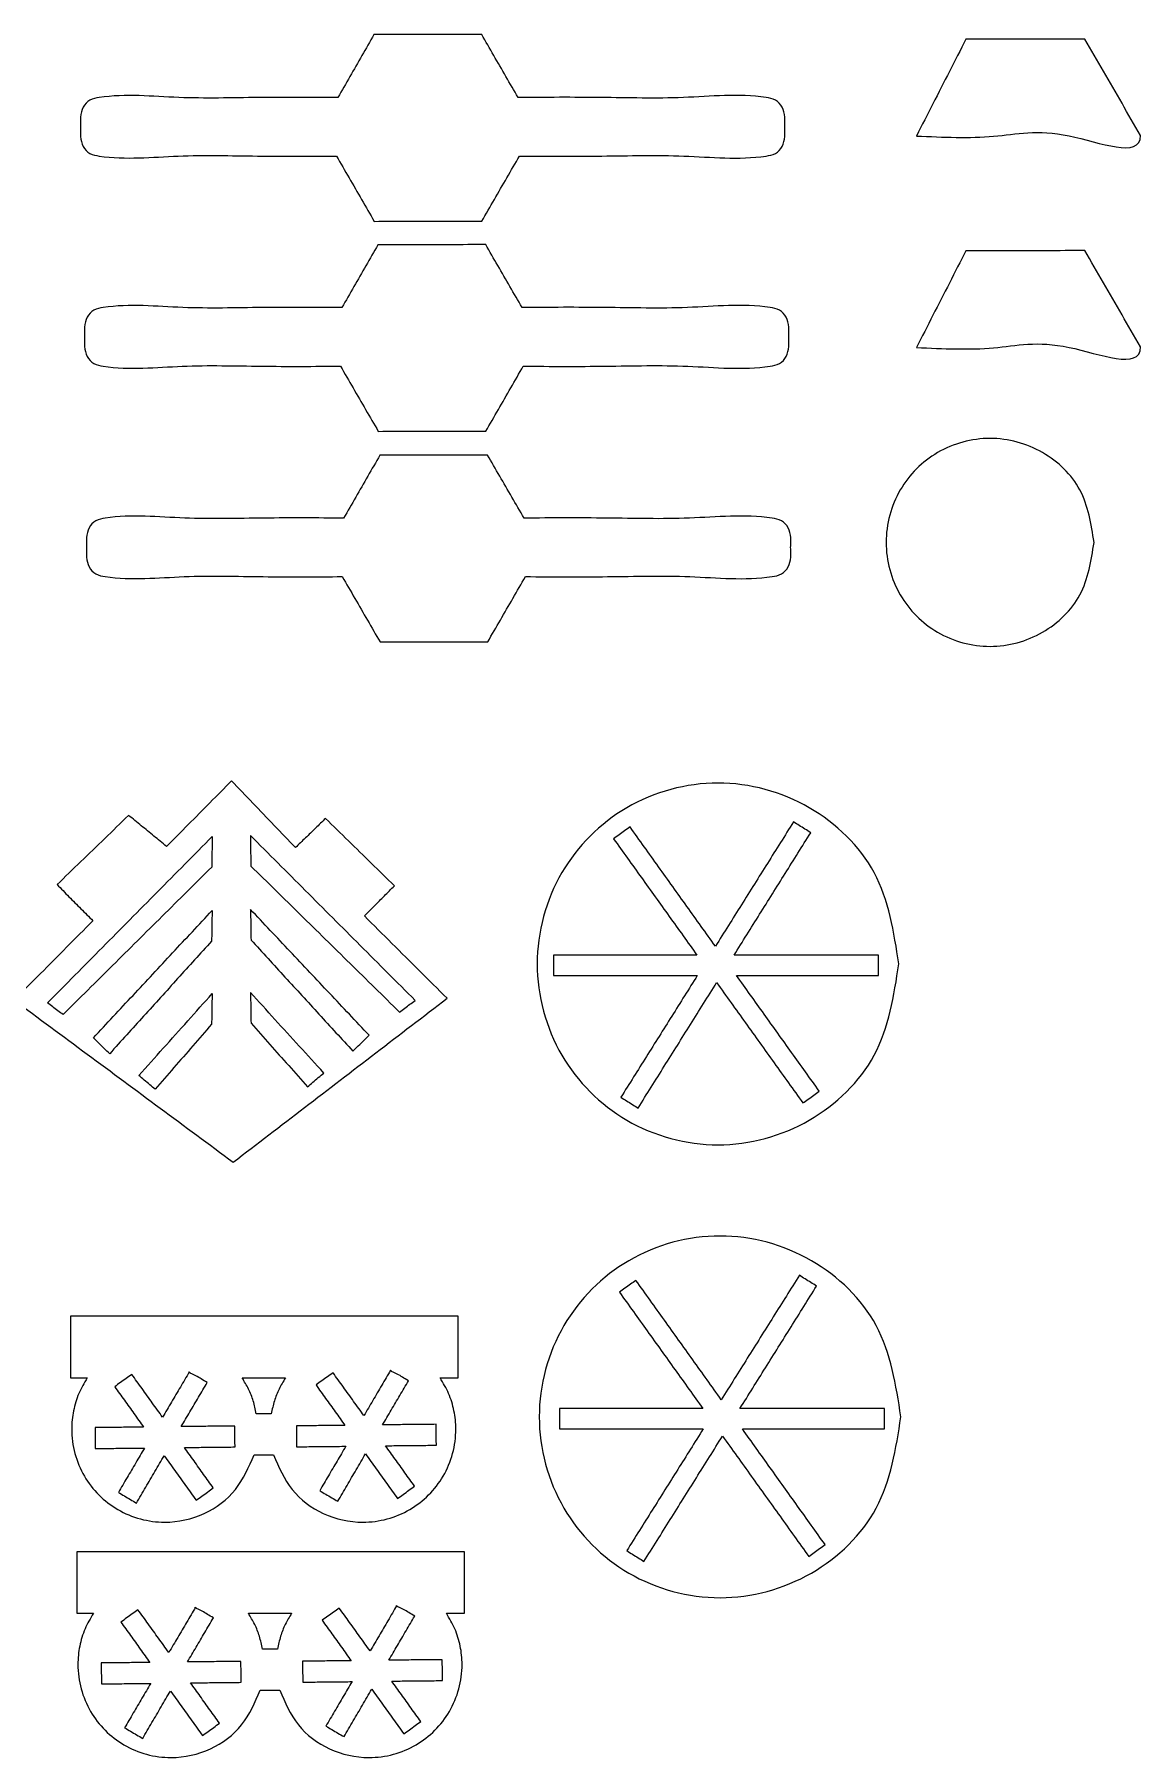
# Model space of a CAD drawing. Extents: x 10 to 438, y -2 to 248.
# Drawn here: x 279.5 to 438.3, y -0.1 to 247.3 of the extents above; entities that cross this region are included whole.
import ezdxf

# ---------------------------------------------------------------- set-up
doc = ezdxf.new("R2010")
doc.units = 0
doc.layers.add('Layer_1', color=7, linetype='CONTINUOUS')

msp = doc.modelspace()

# ---------------------------------------------------------------- linework, layer by layer
at = {"layer": 'Layer_1', "color": 7}
for p, q in [((343.681534, 247.28208), (343.681534, 247.28208)), ((438.264134, 232.78948), (438.264134, 232.78948)), ((344.258934, 217.11272), (344.258934, 217.11272)), ((438.264134, 202.422624), (438.264134, 202.422624)), ((344.516774, 186.907296), (344.516774, 186.907296)), ((431.588068, 174.370015), (431.588068, 174.370015)), ((321.269662, 134.745408), (321.269662, 134.745408)), ((388.439134, 134.250016), (388.439134, 134.250016)), ((403.570198, 113.860552), (403.570198, 113.860552)), ((281.354174, 108.268528), (281.354174, 108.268528)), ((334.125038, 108.624624), (334.125038, 108.624624)), ((287.953686, 103.263448), (287.953686, 103.263448)), ((327.525526, 103.619544), (327.525526, 103.619544)), ((294.473374, 97.847096), (294.473374, 97.847096)), ((321.005838, 98.203192), (321.005838, 98.203192)), ((389.282758, 69.163584), (389.282758, 69.163584)), ((284.65159, 63.278312), (284.65159, 63.278312)), ((301.701582, 55.298552), (301.701582, 55.298552)), ((309.30159, 54.428312), (309.30159, 54.428312)), ((330.601582, 55.548552), (330.601582, 55.548552)), ((403.864134, 48.846552), (403.864134, 48.846552)), ((285.543166, 29.49444), (285.543166, 29.49444)), ((302.593158, 21.51468), (302.593158, 21.51468)), ((310.193166, 20.64444), (310.193166, 20.64444)), ((331.493158, 21.76468), (331.493158, 21.76468))]:
    msp.add_line(p, q, dxfattribs=at)
for points, knots in [([(328.206534, 247.25712), (327.631534, 246.254342), (326.481535, 244.248786), (324.756534, 241.240454), (323.606534, 239.234898), (323.031534, 238.23212)], [0, 0, 0, 0, 3.467809, 6.935616, 10.403425, 10.403425, 10.403425, 10.403425]), ([(343.681534, 247.28208), (341.96209, 247.279307), (338.523201, 247.27376), (333.364868, 247.26544), (329.925979, 247.259893), (328.206534, 247.25712)], [0, 0, 0, 0, 5.158341, 10.316679, 15.47502, 15.47502, 15.47502, 15.47502]), ([(348.906534, 238.23208), (348.325979, 239.237635), (347.164868, 241.248747), (345.423201, 244.265413), (344.26209, 246.276525), (343.681534, 247.28208)], [0, 0, 0, 0, 3.483342, 6.966687, 10.45003, 10.45003, 10.45003, 10.45003]), ([(413.192726, 246.595216), (412.403937, 245.052017), (410.826359, 241.965618), (408.45999, 237.336022), (406.882412, 234.249623), (406.093622, 232.706424)], [0, 0, 0, 0, 5.199315, 10.398628, 15.597943, 15.597943, 15.597943, 15.597943]), ([(438.264134, 232.78948), (437.377097, 234.325975), (435.603023, 237.398966), (432.94191, 242.00845), (431.167836, 245.081441), (430.280798, 246.617936)], [0, 0, 0, 0, 5.322488, 10.644974, 15.967462, 15.967462, 15.967462, 15.967462]), ([(323.031534, 238.23212), (319.227295, 238.253665), (311.618817, 238.296755), (300.182404, 237.97358), (292.155491, 238.842729), (287.367164, 237.996816), (286.334933, 236.878355), (286.069447, 235.606982), (286.112581, 234.499197), (286.112581, 233.565043), (286.069447, 232.457259), (286.334933, 231.185879), (287.367163, 230.067444), (292.133045, 229.225173), (300.115839, 230.088985), (311.485458, 229.767904), (319.049509, 229.810715), (322.831534, 229.83212)], [0, 0, 0, 0, 11.416666, 22.833334, 34.25, 35.656726, 37.043251, 38.505788, 39.439122, 40.372455, 41.305788, 42.768326, 44.154851, 45.561577, 56.911577, 68.261577, 79.611577, 79.611577, 79.611577, 79.611577]), ([(349.106534, 229.83208), (353.038502, 229.809732), (360.902438, 229.765036), (372.722921, 230.100255), (381.003513, 229.200415), (385.920897, 230.067271), (386.953138, 231.185877), (387.218621, 232.457212), (387.175488, 233.565005), (387.175488, 234.499155), (387.218621, 235.606948), (386.953138, 236.878278), (385.920896, 237.996908), (380.981068, 238.867408), (372.656356, 237.962229), (360.769079, 238.299543), (352.860716, 238.254568), (348.906534, 238.23208)], [0, 0, 0, 0, 11.8, 23.6, 35.4, 36.806726, 38.193251, 39.655788, 40.589122, 41.522455, 42.455788, 43.918326, 45.304851, 46.711577, 58.578243, 70.444911, 82.311577, 82.311577, 82.311577, 82.311577]), ([(406.093622, 232.706424), (409.927214, 232.537835), (417.524817, 232.203717), (426.136611, 234.408267), (438.264137, 229.372506), (438.264134, 232.789459), (438.264134, 232.789469), (438.264134, 232.789477), (438.264134, 232.78948)], [0, 0, 0, 0, 11.060424, 21.920099, 32.170928, 32.170938, 32.17095, 32.17096, 32.17096, 32.17096, 32.17096]), ([(322.831534, 229.83212), (323.434313, 228.790453), (324.639869, 226.707121), (326.4482, 223.582119), (327.653756, 221.498787), (328.256534, 220.45712)], [0, 0, 0, 0, 3.610498, 7.220995, 10.831493, 10.831493, 10.831493, 10.831493]), ([(343.706534, 220.48208), (344.306534, 221.520969), (345.506535, 223.598746), (347.306534, 226.715414), (348.506534, 228.793191), (349.106534, 229.83208)], [0, 0, 0, 0, 3.599112, 7.198226, 10.797338, 10.797338, 10.797338, 10.797338]), ([(328.256534, 220.45712), (329.973201, 220.459893), (333.406534, 220.46544), (338.556534, 220.47376), (341.989868, 220.479307), (343.706534, 220.48208)], [0, 0, 0, 0, 5.150007, 10.300013, 15.45002, 15.45002, 15.45002, 15.45002]), ([(328.783934, 217.08776), (328.208934, 216.08776), (327.058934, 214.08776), (325.333934, 211.08776), (324.183934, 209.08776), (323.608934, 208.08776)], [0, 0, 0, 0, 3.460582, 6.921163, 10.381745, 10.381745, 10.381745, 10.381745]), ([(344.258934, 217.11272), (342.53949, 217.109947), (339.100601, 217.1044), (333.942268, 217.09608), (330.503379, 217.090533), (328.783934, 217.08776)], [0, 0, 0, 0, 5.158341, 10.316679, 15.47502, 15.47502, 15.47502, 15.47502]), ([(413.192726, 216.22836), (412.403938, 214.685161), (410.826361, 211.598763), (408.459996, 206.969165), (406.882419, 203.882767), (406.09363, 202.339568)], [0, 0, 0, 0, 5.199314, 10.398625, 15.597939, 15.597939, 15.597939, 15.597939]), ([(438.264134, 202.422624), (437.377097, 203.959119), (435.603023, 207.03211), (432.94191, 211.641594), (431.167836, 214.714585), (430.280798, 216.25108)], [0, 0, 0, 0, 5.322488, 10.644974, 15.967462, 15.967462, 15.967462, 15.967462]), ([(323.608934, 208.08776), (319.804696, 208.109305), (312.196217, 208.152395), (300.759804, 207.829221), (292.732891, 208.698368), (287.944564, 207.852457), (286.912333, 206.733994), (286.646846, 205.462628), (286.689984, 204.354824), (286.689968, 203.420732), (286.646824, 202.310585), (286.913778, 201.03571), (287.940842, 199.904918), (292.708798, 199.040104), (300.693689, 199.926245), (312.062746, 199.596889), (319.626872, 199.640803), (323.408934, 199.66276)], [0, 0, 0, 0, 11.416666, 22.833334, 34.25, 35.656726, 37.043251, 38.505788, 39.439122, 40.372455, 41.305788, 42.774605, 44.16986, 45.578353, 56.928353, 68.278353, 79.628353, 79.628353, 79.628353, 79.628353]), ([(349.658934, 199.66272), (353.593718, 199.639778), (361.463285, 199.593894), (373.291531, 199.938024), (381.579798, 199.014235), (386.502018, 199.904738), (387.529093, 201.03571), (387.796044, 202.310538), (387.752901, 203.420694), (387.752885, 204.354782), (387.796023, 205.462594), (387.530538, 206.733916), (386.498296, 207.852548), (381.558467, 208.723046), (373.233756, 207.817869), (361.346479, 208.155183), (353.438116, 208.110208), (349.483934, 208.08772)], [0, 0, 0, 0, 11.808334, 23.616666, 35.425, 36.833493, 38.228748, 39.697565, 40.630899, 41.564231, 42.497565, 43.960102, 45.346628, 46.753353, 58.620019, 70.486687, 82.353353, 82.353353, 82.353353, 82.353353]), ([(406.09363, 202.339568), (409.927219, 202.170979), (417.52482, 201.836862), (426.136612, 204.041411), (438.264137, 199.00565), (438.264134, 202.422603), (438.264134, 202.422613), (438.264134, 202.422621), (438.264134, 202.422624)], [0, 0, 0, 0, 11.060416, 21.920093, 32.17092, 32.17093, 32.170942, 32.170952, 32.170952, 32.170952, 32.170952]), ([(323.408934, 199.66276), (324.011713, 198.623871), (325.217269, 196.546094), (327.0256, 193.429426), (328.231156, 191.351649), (328.833934, 190.31276)], [0, 0, 0, 0, 3.603287, 7.206575, 10.809862, 10.809862, 10.809862, 10.809862]), ([(328.833934, 190.31276), (330.550601, 190.315533), (333.983934, 190.32108), (339.133934, 190.3294), (342.567268, 190.334947), (344.283934, 190.33772)], [0, 0, 0, 0, 5.150007, 10.300013, 15.45002, 15.45002, 15.45002, 15.45002]), ([(431.588068, 174.370015), (431.177887, 171.739172), (430.36969, 166.555515), (424.42822, 160.848731), (416.67783, 158.734196), (408.846068, 160.848731), (403.143886, 166.555515), (401.027786, 174.370015), (403.143886, 182.184516), (408.846068, 187.891299), (416.67783, 190.005835), (424.42822, 187.8913), (430.36969, 182.184516), (431.177887, 177.000859), (431.588068, 174.370015)], [0, 0, 0, 0, 7.803116, 15.374794, 23.177912, 30.981027, 38.552706, 46.355822, 54.158938, 61.730617, 69.533733, 77.336851, 84.908529, 92.711644, 92.711644, 92.711644, 92.711644]), ([(329.066774, 186.882336), (328.488996, 185.879558), (327.333441, 183.874003), (325.600108, 180.865669), (324.444552, 178.860114), (323.866774, 177.857336)], [0, 0, 0, 0, 3.471962, 6.943921, 10.415883, 10.415883, 10.415883, 10.415883]), ([(344.516774, 186.907296), (342.800108, 186.904523), (339.366774, 186.898976), (334.216774, 186.890656), (330.783441, 186.885109), (329.066774, 186.882336)], [0, 0, 0, 0, 5.150007, 10.300013, 15.45002, 15.45002, 15.45002, 15.45002]), ([(349.766774, 177.857296), (349.183441, 178.862851), (348.016774, 180.873962), (346.266775, 183.89063), (345.100108, 185.901741), (344.516774, 186.907296)], [0, 0, 0, 0, 3.487517, 6.975035, 10.462552, 10.462552, 10.462552, 10.462552]), ([(323.866774, 177.857336), (320.065312, 177.878864), (312.462387, 177.921919), (301.034323, 177.599006), (293.012925, 178.467487), (288.227404, 177.62203), (287.195173, 176.503572), (286.929687, 175.232198), (286.972821, 174.124413), (286.972821, 173.190259), (286.929687, 172.082475), (287.195173, 170.811094), (288.227403, 169.692663), (292.990479, 168.850846), (300.967759, 169.713991), (312.329028, 169.393172), (319.887526, 169.435948), (323.666774, 169.457336)], [0, 0, 0, 0, 11.408334, 22.816666, 34.225, 35.631726, 37.018251, 38.480788, 39.414122, 40.347455, 41.280788, 42.743326, 44.129851, 45.536577, 56.878243, 68.219911, 79.561577, 79.561577, 79.561577, 79.561577]), ([(349.966774, 169.457296), (353.898742, 169.434948), (361.762678, 169.390252), (373.583161, 169.725471), (381.863753, 168.825631), (386.781137, 169.692487), (387.813378, 170.811093), (388.078861, 172.082428), (388.035728, 173.190221), (388.035728, 174.124371), (388.078861, 175.232164), (387.813378, 176.503494), (386.781136, 177.622124), (381.841308, 178.492624), (373.516596, 177.587445), (361.629319, 177.924759), (353.720956, 177.879784), (349.766774, 177.857296)], [0, 0, 0, 0, 11.8, 23.6, 35.4, 36.806726, 38.193251, 39.655788, 40.589122, 41.522455, 42.455788, 43.918326, 45.304851, 46.711577, 58.578243, 70.444911, 82.311577, 82.311577, 82.311577, 82.311577]), ([(323.666774, 169.457336), (324.269553, 168.415669), (325.475109, 166.332337), (327.28344, 163.207335), (328.488996, 161.124003), (329.091774, 160.082336)], [0, 0, 0, 0, 3.610498, 7.220995, 10.831493, 10.831493, 10.831493, 10.831493]), ([(344.566774, 160.107296), (345.166774, 161.146185), (346.366775, 163.223962), (348.166774, 166.34063), (349.366774, 168.418407), (349.966774, 169.457296)], [0, 0, 0, 0, 3.599112, 7.198226, 10.797338, 10.797338, 10.797338, 10.797338]), ([(329.091774, 160.082336), (330.811219, 160.085109), (334.250108, 160.090656), (339.408441, 160.098976), (342.84733, 160.104523), (344.566774, 160.107296)], [0, 0, 0, 0, 5.158341, 10.316679, 15.47502, 15.47502, 15.47502, 15.47502]), ([(307.782766, 140.145048), (306.745538, 139.099038), (304.671081, 137.007019), (301.559396, 133.868989), (299.484939, 131.77697), (298.44771, 130.73096)], [0, 0, 0, 0, 4.419256, 8.838509, 13.257765, 13.257765, 13.257765, 13.257765]), ([(403.570198, 113.860552), (402.856706, 109.284317), (401.450883, 100.267577), (391.115965, 90.340883), (377.634511, 86.662743), (364.011513, 90.340882), (354.092821, 100.267576), (350.411962, 113.86055), (354.092822, 127.453523), (364.011514, 137.380214), (377.634511, 141.058353), (391.115964, 137.380214), (401.450882, 127.453522), (402.856706, 118.436785), (403.570198, 113.860552)], [0, 0, 0, 0, 13.573172, 26.743767, 40.316934, 53.890106, 67.060702, 80.633874, 94.207041, 107.377635, 120.950808, 134.523975, 147.694567, 161.267734, 161.267734, 161.267734, 161.267734]), ([(292.993886, 135.183976), (291.852652, 134.079346), (289.570184, 131.870087), (286.146485, 128.556193), (283.864017, 126.346934), (282.722782, 125.242304)], [0, 0, 0, 0, 4.76483, 9.529659, 14.294489, 14.294489, 14.294489, 14.294489]), ([(298.44771, 130.73096), (297.84173, 131.225739), (296.629768, 132.215297), (294.811829, 133.699639), (293.599867, 134.689197), (292.993886, 135.183976)], [0, 0, 0, 0, 2.34695, 4.693899, 7.040849, 7.040849, 7.040849, 7.040849]), ([(321.269662, 134.745408), (320.789718, 134.279992), (319.82983, 133.34916), (318.389998, 131.952912), (317.43011, 131.02208), (316.950166, 130.556664)], [0, 0, 0, 0, 2.005648, 4.011296, 6.016945, 6.016945, 6.016945, 6.016945]), ([(331.14547, 125.078616), (330.048158, 126.152704), (327.853534, 128.30088), (324.561598, 131.523144), (322.366974, 133.67132), (321.269662, 134.745408)], [0, 0, 0, 0, 4.606498, 9.212997, 13.819495, 13.819495, 13.819495, 13.819495]), ([(388.439134, 134.250016), (387.19469, 132.266683), (384.7058, 128.300017), (380.972469, 122.350015), (378.483579, 118.383349), (377.239134, 116.400016)], [0, 0, 0, 0, 7.024264, 14.048527, 21.072791, 21.072791, 21.072791, 21.072791]), ([(390.914134, 132.700016), (390.639134, 132.872238), (390.089134, 133.216682), (389.264135, 133.73335), (388.714134, 134.077794), (388.439134, 134.250016)], [0, 0, 0, 0, 0.973431, 1.946864, 2.920295, 2.920295, 2.920295, 2.920295]), ([(281.354174, 108.268528), (283.982324, 110.922471), (289.238622, 116.230358), (297.123071, 124.192186), (302.379369, 129.500073), (305.007518, 132.154016)], [0, 0, 0, 0, 11.205144, 22.410287, 33.615431, 33.615431, 33.615431, 33.615431]), ([(305.007518, 132.154016), (304.998665, 131.665985), (304.980958, 130.689923), (304.954398, 129.225829), (304.936692, 128.249767), (304.927838, 127.761736)], [0, 0, 0, 0, 1.464335, 2.928668, 4.393003, 4.393003, 4.393003, 4.393003]), ([(310.471694, 132.309504), (310.480548, 131.821473), (310.498254, 130.845411), (310.524814, 129.381317), (310.542521, 128.405255), (310.551374, 127.917224)], [0, 0, 0, 0, 1.464335, 2.928668, 4.393003, 4.393003, 4.393003, 4.393003]), ([(364.989134, 133.525016), (364.725246, 133.336127), (364.197468, 132.95835), (363.405801, 132.391682), (362.878023, 132.013905), (362.614134, 131.825016)], [0, 0, 0, 0, 0.973574, 1.94715, 2.920723, 2.920723, 2.920723, 2.920723]), ([(362.614134, 131.825016), (363.94469, 129.969461), (366.605801, 126.258349), (370.597468, 120.691683), (373.258579, 116.980571), (374.589134, 115.125016)], [0, 0, 0, 0, 6.849903, 13.699808, 20.549711, 20.549711, 20.549711, 20.549711]), ([(377.239134, 116.400016), (375.878023, 118.302794), (373.155801, 122.108349), (369.072468, 127.816683), (366.350246, 131.622238), (364.989134, 133.525016)], [0, 0, 0, 0, 7.018454, 14.036905, 21.055359, 21.055359, 21.055359, 21.055359]), ([(379.914134, 115.125016), (381.136356, 117.077794), (383.5808, 120.98335), (387.247469, 126.841682), (389.691913, 130.747238), (390.914134, 132.700016)], [0, 0, 0, 0, 6.911188, 13.822375, 20.733563, 20.733563, 20.733563, 20.733563]), ([(304.927838, 127.761736), (302.55602, 125.408701), (297.812382, 120.702632), (290.696926, 113.643528), (285.953289, 108.937459), (283.58147, 106.584424)], [0, 0, 0, 0, 10.023007, 20.046013, 30.06902, 30.06902, 30.06902, 30.06902]), ([(310.551374, 127.917224), (312.923193, 125.586479), (317.666831, 120.92499), (324.782286, 113.932754), (329.525924, 109.271265), (331.897742, 106.94052)], [0, 0, 0, 0, 9.976024, 19.952049, 29.928073, 29.928073, 29.928073, 29.928073]), ([(287.953686, 103.263448), (289.84628, 105.293285), (293.631468, 109.352957), (299.309249, 115.442467), (303.094436, 119.502139), (304.98703, 121.531976)], [0, 0, 0, 0, 8.325824, 16.651645, 24.977468, 24.977468, 24.977468, 24.977468]), ([(304.98703, 121.531976), (304.978177, 121.043945), (304.96047, 120.067883), (304.93391, 118.603789), (304.916204, 117.627727), (304.90735, 117.139696)], [0, 0, 0, 0, 1.464335, 2.928668, 4.393003, 4.393003, 4.393003, 4.393003]), ([(327.525526, 103.619544), (325.632932, 105.627091), (321.847744, 109.642183), (316.169964, 115.664825), (312.384776, 119.679917), (310.492182, 121.687464)], [0, 0, 0, 0, 8.277041, 16.55408, 24.83112, 24.83112, 24.83112, 24.83112]), ([(310.492182, 121.687464), (310.501036, 121.199433), (310.518742, 120.223371), (310.545302, 118.759277), (310.563009, 117.783215), (310.571862, 117.295184)], [0, 0, 0, 0, 1.464335, 2.928668, 4.393003, 4.393003, 4.393003, 4.393003]), ([(287.864134, 120.0578), (286.609206, 118.792622), (284.099349, 116.262265), (280.33456, 112.466735), (277.824703, 109.936378), (276.569774, 108.6712)], [0, 0, 0, 0, 5.345998, 10.691995, 16.037993, 16.037993, 16.037993, 16.037993]), ([(338.717334, 108.933152), (337.398475, 110.245282), (334.760757, 112.869543), (330.804176, 116.805929), (328.166458, 119.43019), (326.847598, 120.74232)], [0, 0, 0, 0, 5.581189, 11.162379, 16.743568, 16.743568, 16.743568, 16.743568]), ([(304.90735, 117.139696), (303.282231, 115.343899), (300.031993, 111.752307), (295.156636, 106.364917), (291.906398, 102.773325), (290.281278, 100.977528)], [0, 0, 0, 0, 7.265885, 14.531768, 21.797653, 21.797653, 21.797653, 21.797653]), ([(310.571862, 117.295184), (312.196982, 115.521677), (315.44722, 111.974665), (320.322576, 106.654143), (323.572815, 103.107131), (325.197934, 101.333624)], [0, 0, 0, 0, 7.216443, 14.432885, 21.649327, 21.649327, 21.649327, 21.649327]), ([(374.589134, 115.125016), (372.303023, 115.125016), (367.730801, 115.125016), (360.872468, 115.125016), (356.300246, 115.125016), (354.014134, 115.125016)], [0, 0, 0, 0, 6.858334, 13.716666, 20.575, 20.575, 20.575, 20.575]), ([(400.664134, 115.125016), (398.358579, 115.125016), (393.747468, 115.125016), (386.830801, 115.125016), (382.21969, 115.125016), (379.914134, 115.125016)], [0, 0, 0, 0, 6.916666, 13.833334, 20.75, 20.75, 20.75, 20.75]), ([(374.639134, 112.200016), (373.41969, 110.258349), (370.9808, 106.375017), (367.322469, 100.550015), (364.883579, 96.666683), (363.664134, 94.725016)], [0, 0, 0, 0, 6.87852, 13.757038, 20.635558, 20.635558, 20.635558, 20.635558]), ([(392.139134, 95.600016), (390.81969, 97.444461), (388.180801, 101.133349), (384.222468, 106.666683), (381.583579, 110.355571), (380.264134, 112.200016)], [0, 0, 0, 0, 6.803396, 13.606789, 20.410184, 20.410184, 20.410184, 20.410184]), ([(294.473374, 97.847096), (295.641558, 99.152521), (297.977925, 101.76337), (301.482472, 105.679646), (303.818839, 108.290495), (304.987022, 109.59592)], [0, 0, 0, 0, 5.255385, 10.51077, 15.766156, 15.766156, 15.766156, 15.766156]), ([(304.987022, 109.59592), (304.978169, 109.107889), (304.960462, 108.131827), (304.933902, 106.667733), (304.916196, 105.691671), (304.907342, 105.20364)], [0, 0, 0, 0, 1.464335, 2.928668, 4.393003, 4.393003, 4.393003, 4.393003]), ([(321.005838, 98.203192), (319.837655, 99.486327), (317.501289, 102.052597), (313.99674, 105.902003), (311.660374, 108.468273), (310.49219, 109.751408)], [0, 0, 0, 0, 5.205746, 10.41149, 15.617237, 15.617237, 15.617237, 15.617237]), ([(310.49219, 109.751408), (310.501044, 109.263377), (310.51875, 108.287315), (310.54531, 106.823221), (310.563017, 105.847159), (310.57187, 105.359128)], [0, 0, 0, 0, 1.464335, 2.928668, 4.393003, 4.393003, 4.393003, 4.393003]), ([(377.414134, 111.175016), (378.789134, 109.255571), (381.539134, 105.416682), (385.664135, 99.65835), (388.414134, 95.819461), (389.789134, 93.900016)], [0, 0, 0, 0, 7.083363, 14.166725, 21.250088, 21.250088, 21.250088, 21.250088]), ([(276.569774, 108.6712), (280.06352, 106.086339), (287.051012, 100.916617), (297.532249, 93.162031), (304.51974, 87.992309), (308.013486, 85.407448)], [0, 0, 0, 0, 13.038018, 26.076035, 39.114054, 39.114054, 39.114054, 39.114054]), ([(283.58147, 106.584424), (283.333993, 106.771547), (282.839038, 107.145792), (282.096606, 107.70716), (281.601652, 108.081405), (281.354174, 108.268528)], [0, 0, 0, 0, 0.930773, 1.861547, 2.79232, 2.79232, 2.79232, 2.79232]), ([(331.897742, 106.94052), (332.14522, 107.127643), (332.640174, 107.501888), (333.382606, 108.063256), (333.877561, 108.437501), (334.125038, 108.624624)], [0, 0, 0, 0, 0.930773, 1.861547, 2.79232, 2.79232, 2.79232, 2.79232]), ([(304.907342, 105.20364), (304.006635, 104.16569), (302.20522, 102.089789), (299.503097, 98.975939), (297.701682, 96.900038), (296.800974, 95.862088)], [0, 0, 0, 0, 4.122806, 8.245614, 12.368419, 12.368419, 12.368419, 12.368419]), ([(310.57187, 105.359128), (311.472578, 104.343467), (313.273992, 102.312146), (315.976117, 99.265166), (317.777531, 97.233845), (318.678238, 96.218184)], [0, 0, 0, 0, 4.072538, 8.145075, 12.217613, 12.217613, 12.217613, 12.217613]), ([(290.281278, 100.977528), (290.022657, 101.231519), (289.505415, 101.739502), (288.72955, 102.501474), (288.212308, 103.009457), (287.953686, 103.263448)], [0, 0, 0, 0, 1.08746, 2.174919, 3.262379, 3.262379, 3.262379, 3.262379]), ([(325.197934, 101.333624), (325.456556, 101.587615), (325.973798, 102.095598), (326.749663, 102.85757), (327.266905, 103.365553), (327.525526, 103.619544)], [0, 0, 0, 0, 1.08746, 2.174919, 3.262379, 3.262379, 3.262379, 3.262379]), ([(296.800974, 95.862088), (296.542353, 96.082645), (296.025109, 96.523759), (295.24924, 97.185425), (294.731996, 97.626539), (294.473374, 97.847096)], [0, 0, 0, 0, 1.019694, 2.039388, 3.059081, 3.059081, 3.059081, 3.059081]), ([(318.678238, 96.218184), (318.93686, 96.438741), (319.454104, 96.879855), (320.229973, 97.541521), (320.747217, 97.982635), (321.005838, 98.203192)], [0, 0, 0, 0, 1.019694, 2.039388, 3.059081, 3.059081, 3.059081, 3.059081]), ([(363.664134, 94.725016), (363.939134, 94.552794), (364.489135, 94.20835), (365.314134, 93.691682), (365.864134, 93.347238), (366.139134, 93.175016)], [0, 0, 0, 0, 0.973431, 1.946864, 2.920295, 2.920295, 2.920295, 2.920295]), ([(389.789134, 93.900016), (390.050246, 94.088904), (390.572469, 94.466681), (391.3558, 95.033351), (391.878023, 95.411128), (392.139134, 95.600016)], [0, 0, 0, 0, 0.96681, 1.933621, 2.900431, 2.900431, 2.900431, 2.900431]), ([(403.864134, 48.846552), (403.150642, 44.270317), (401.744819, 35.253577), (391.409901, 25.326883), (377.928447, 21.648743), (364.305449, 25.326882), (354.386757, 35.253576), (350.705898, 48.84655), (354.386758, 62.439523), (364.30545, 72.366214), (377.928447, 76.044353), (391.4099, 72.366214), (401.744818, 62.439522), (403.150642, 53.422785), (403.864134, 48.846552)], [0, 0, 0, 0, 13.573172, 26.743767, 40.316934, 53.890106, 67.060702, 80.633874, 94.207041, 107.377635, 120.950808, 134.523975, 147.694567, 161.267734, 161.267734, 161.267734, 161.267734]), ([(365.832758, 68.438584), (365.56887, 68.249695), (365.041092, 67.871918), (364.249425, 67.30525), (363.721647, 66.927473), (363.457758, 66.738584)], [0, 0, 0, 0, 0.973574, 1.94715, 2.920723, 2.920723, 2.920723, 2.920723]), ([(378.082758, 51.313584), (376.721647, 53.216362), (373.999425, 57.021917), (369.916092, 62.730251), (367.19387, 66.535806), (365.832758, 68.438584)], [0, 0, 0, 0, 7.018454, 14.036905, 21.055359, 21.055359, 21.055359, 21.055359]), ([(389.282758, 69.163584), (388.038314, 67.180251), (385.549424, 63.213585), (381.816093, 57.263583), (379.327203, 53.296917), (378.082758, 51.313584)], [0, 0, 0, 0, 7.024264, 14.048527, 21.072791, 21.072791, 21.072791, 21.072791]), ([(380.757758, 50.038584), (381.97998, 51.991362), (384.424424, 55.896918), (388.091093, 61.75525), (390.535537, 65.660806), (391.757758, 67.613584)], [0, 0, 0, 0, 6.911188, 13.822375, 20.733563, 20.733563, 20.733563, 20.733563]), ([(391.757758, 67.613584), (391.482758, 67.785806), (390.932758, 68.13025), (390.107759, 68.646918), (389.557758, 68.991362), (389.282758, 69.163584)], [0, 0, 0, 0, 0.973431, 1.946864, 2.920295, 2.920295, 2.920295, 2.920295]), ([(363.457758, 66.738584), (364.788314, 64.883029), (367.449425, 61.171917), (371.441092, 55.605251), (374.102203, 51.894139), (375.432758, 50.038584)], [0, 0, 0, 0, 6.849903, 13.699808, 20.549711, 20.549711, 20.549711, 20.549711]), ([(287.05159, 54.428312), (286.620691, 53.69658), (285.752385, 52.222067), (285.005913, 49.71194), (284.586001, 45.645306), (286.081867, 40.079981), (291.182022, 34.984747), (297.801629, 33.199033), (303.948862, 34.592203), (308.747819, 38.12815), (310.248466, 41.640553), (311.00159, 43.403312)], [0, 0, 0, 0, 2.540048, 5.118456, 7.778998, 14.759099, 21.532297, 28.512397, 34.33291, 39.955438, 45.620107, 45.620107, 45.620107, 45.620107]), ([(293.451582, 54.948552), (293.17936, 54.75133), (292.634916, 54.356886), (291.818249, 53.765218), (291.273804, 53.370774), (291.001582, 53.173552)], [0, 0, 0, 0, 1.00847, 2.016943, 3.025413, 3.025413, 3.025413, 3.025413]), ([(301.701582, 55.298552), (301.276582, 54.57633), (300.426582, 53.131886), (299.151583, 50.965218), (298.301582, 49.520774), (297.876582, 48.798552)], [0, 0, 0, 0, 2.513974, 5.02795, 7.541924, 7.541924, 7.541924, 7.541924]), ([(304.276542, 53.773552), (303.966638, 53.949514), (303.34683, 54.301437), (302.845394, 54.712014), (301.369018, 55.298554), (301.701556, 55.298552), (301.701569, 55.298552), (301.701578, 55.298552), (301.701582, 55.298552)], [0, 0, 0, 0, 0.997567, 1.995132, 2.992699, 2.992713, 2.992726, 2.992739, 2.992739, 2.992739, 2.992739]), ([(309.30159, 54.428312), (309.990479, 54.428312), (311.368257, 54.428312), (313.434924, 54.428312), (314.812702, 54.428312), (315.50159, 54.428312)], [0, 0, 0, 0, 2.066666, 4.133334, 6.2, 6.2, 6.2, 6.2]), ([(311.32659, 49.303312), (311.196521, 49.915316), (310.9385, 51.129365), (310.252014, 52.8589), (309.617397, 53.906829), (309.30159, 54.428312)], [0, 0, 0, 0, 1.874978, 3.719449, 5.546532, 5.546532, 5.546532, 5.546532]), ([(315.50159, 54.428312), (315.185827, 53.906841), (314.551246, 52.858857), (313.864846, 51.129308), (313.606708, 49.915264), (313.47659, 49.303312)], [0, 0, 0, 0, 1.826984, 3.671637, 5.546501, 5.546501, 5.546501, 5.546501]), ([(313.80159, 43.403312), (314.554714, 41.640553), (316.055357, 38.12815), (320.854338, 34.592203), (327.001471, 33.199036), (333.621525, 34.984735), (338.719982, 40.080028), (340.221035, 45.645394), (339.792248, 49.713734), (339.030684, 52.221626), (338.159085, 53.696478), (337.72659, 54.428312)], [0, 0, 0, 0, 5.66467, 11.287197, 17.10771, 24.087811, 30.861009, 37.841109, 40.502306, 43.084287, 45.627402, 45.627402, 45.627402, 45.627402]), ([(322.351582, 55.173552), (322.079361, 54.979107), (321.534917, 54.590217), (320.718248, 54.006887), (320.173804, 53.617997), (319.901582, 53.423552)], [0, 0, 0, 0, 1.003604, 2.007209, 3.010814, 3.010814, 3.010814, 3.010814]), ([(330.601582, 55.548552), (330.176582, 54.823552), (329.326582, 53.373552), (328.051582, 51.198552), (327.201582, 49.748552), (326.776582, 49.023552)], [0, 0, 0, 0, 2.52116, 5.042321, 7.563481, 7.563481, 7.563481, 7.563481]), ([(333.176542, 54.023552), (332.866638, 54.199514), (332.24683, 54.551437), (331.745394, 54.962014), (330.269018, 55.548554), (330.601556, 55.548552), (330.601569, 55.548552), (330.601578, 55.548552), (330.601582, 55.548552)], [0, 0, 0, 0, 0.997567, 1.995132, 2.992699, 2.992713, 2.992726, 2.992739, 2.992739, 2.992739, 2.992739]), ([(337.72659, 54.428312), (338.012702, 54.428312), (338.584924, 54.428312), (339.443257, 54.428312), (340.015479, 54.428312), (340.30159, 54.428312)], [0, 0, 0, 0, 0.858334, 1.716666, 2.575, 2.575, 2.575, 2.575]), ([(291.001582, 53.173552), (291.462694, 52.529107), (292.384916, 51.240219), (293.768249, 49.306885), (294.690471, 48.017997), (295.151582, 47.373552)], [0, 0, 0, 0, 2.377266, 4.754529, 7.131795, 7.131795, 7.131795, 7.131795]), ([(319.901582, 53.423552), (320.362694, 52.779107), (321.284916, 51.490219), (322.668249, 49.556885), (323.590471, 48.267997), (324.051582, 47.623552)], [0, 0, 0, 0, 2.377266, 4.754529, 7.131795, 7.131795, 7.131795, 7.131795]), ([(375.432758, 50.038584), (373.146647, 50.038584), (368.574425, 50.038584), (361.716092, 50.038584), (357.14387, 50.038584), (354.857758, 50.038584)], [0, 0, 0, 0, 6.858334, 13.716666, 20.575, 20.575, 20.575, 20.575]), ([(401.507758, 50.038584), (399.202203, 50.038584), (394.591092, 50.038584), (387.674425, 50.038584), (383.063314, 50.038584), (380.757758, 50.038584)], [0, 0, 0, 0, 6.916666, 13.833334, 20.75, 20.75, 20.75, 20.75]), ([(295.151582, 47.373552), (294.376582, 47.365227), (292.826582, 47.348577), (290.501583, 47.323567), (288.951582, 47.306917), (288.176582, 47.298592)], [0, 0, 0, 0, 2.325134, 4.650269, 6.975403, 6.975403, 6.975403, 6.975403]), ([(288.176582, 47.298592), (288.179356, 46.965259), (288.184902, 46.298592), (288.193222, 45.298592), (288.198769, 44.631925), (288.201542, 44.298592)], [0, 0, 0, 0, 1.000035, 2.000069, 3.000104, 3.000104, 3.000104, 3.000104]), ([(308.226542, 47.523512), (307.373764, 47.515187), (305.668209, 47.498537), (303.109876, 47.473527), (301.40432, 47.456877), (300.551542, 47.448552)], [0, 0, 0, 0, 2.558456, 5.11691, 7.675366, 7.675366, 7.675366, 7.675366]), ([(313.47659, 49.303312), (313.237702, 49.303312), (312.759924, 49.303312), (312.043257, 49.303312), (311.565479, 49.303312), (311.32659, 49.303312)], [0, 0, 0, 0, 0.716666, 1.433334, 2.15, 2.15, 2.15, 2.15]), ([(324.051582, 47.623552), (323.276582, 47.615227), (321.726582, 47.598577), (319.401583, 47.573567), (317.851582, 47.556917), (317.076582, 47.548592)], [0, 0, 0, 0, 2.325134, 4.650269, 6.975403, 6.975403, 6.975403, 6.975403]), ([(317.076582, 47.548592), (317.079356, 47.215259), (317.084902, 46.548592), (317.093222, 45.548592), (317.098769, 44.881925), (317.101542, 44.548592)], [0, 0, 0, 0, 1.000035, 2.000069, 3.000104, 3.000104, 3.000104, 3.000104]), ([(337.126542, 47.773512), (336.273764, 47.765187), (334.568209, 47.748537), (332.009876, 47.723527), (330.30432, 47.706877), (329.451542, 47.698552)], [0, 0, 0, 0, 2.558456, 5.11691, 7.675366, 7.675366, 7.675366, 7.675366]), ([(375.482758, 47.113584), (374.263314, 45.171917), (371.824424, 41.288585), (368.166093, 35.463583), (365.727203, 31.580251), (364.507758, 29.638584)], [0, 0, 0, 0, 6.87852, 13.757038, 20.635558, 20.635558, 20.635558, 20.635558]), ([(392.982758, 30.513584), (391.663314, 32.358029), (389.024425, 36.046917), (385.066092, 41.580251), (382.427203, 45.269139), (381.107758, 47.113584)], [0, 0, 0, 0, 6.803396, 13.606789, 20.410184, 20.410184, 20.410184, 20.410184]), ([(301.001542, 44.448552), (301.809876, 44.456877), (303.426543, 44.473527), (305.851542, 44.498537), (307.468209, 44.515187), (308.276542, 44.523512)], [0, 0, 0, 0, 2.425129, 4.850258, 7.275386, 7.275386, 7.275386, 7.275386]), ([(317.101542, 44.548592), (317.887654, 44.556917), (319.459876, 44.573567), (321.818209, 44.598577), (323.390431, 44.615227), (324.176542, 44.623552)], [0, 0, 0, 0, 2.358466, 4.716931, 7.075397, 7.075397, 7.075397, 7.075397]), ([(324.176542, 44.623552), (323.759876, 43.915219), (322.926542, 42.498552), (321.676542, 40.373552), (320.843209, 38.956885), (320.426542, 38.248552)], [0, 0, 0, 0, 2.465385, 4.930771, 7.396156, 7.396156, 7.396156, 7.396156]), ([(329.876542, 44.698552), (330.687654, 44.706877), (332.309876, 44.723527), (334.743209, 44.748537), (336.365431, 44.765187), (337.176542, 44.773512)], [0, 0, 0, 0, 2.433462, 4.866923, 7.300385, 7.300385, 7.300385, 7.300385]), ([(334.051542, 38.898552), (333.587654, 39.542997), (332.659877, 40.831886), (331.268208, 42.765218), (330.340431, 44.054107), (329.876542, 44.698552)], [0, 0, 0, 0, 2.382124, 4.764248, 7.146371, 7.146371, 7.146371, 7.146371]), ([(378.257758, 46.088584), (379.632758, 44.169139), (382.382758, 40.33025), (386.507759, 34.571918), (389.257758, 30.733029), (390.632758, 28.813584)], [0, 0, 0, 0, 7.083363, 14.166725, 21.250088, 21.250088, 21.250088, 21.250088]), ([(288.201542, 44.298592), (288.987654, 44.306917), (290.559876, 44.323567), (292.918209, 44.348577), (294.490431, 44.365227), (295.276542, 44.373552)], [0, 0, 0, 0, 2.358466, 4.716931, 7.075397, 7.075397, 7.075397, 7.075397]), ([(295.276542, 44.373552), (294.859876, 43.665219), (294.026542, 42.248552), (292.776542, 40.123552), (291.943209, 38.706885), (291.526542, 37.998552)], [0, 0, 0, 0, 2.465385, 4.930771, 7.396156, 7.396156, 7.396156, 7.396156]), ([(294.126542, 36.473552), (294.568209, 37.229107), (295.451543, 38.740218), (296.776542, 41.006886), (297.659876, 42.517997), (298.101542, 43.273552)], [0, 0, 0, 0, 2.625529, 5.251059, 7.876587, 7.876587, 7.876587, 7.876587]), ([(298.101542, 43.273552), (298.612654, 42.562441), (299.634876, 41.140219), (301.168209, 39.006885), (302.190431, 37.584663), (302.701542, 36.873552)], [0, 0, 0, 0, 2.627209, 5.254415, 7.881624, 7.881624, 7.881624, 7.881624]), ([(305.151542, 38.648552), (304.690431, 39.292997), (303.768209, 40.581885), (302.384876, 42.515219), (301.462654, 43.804107), (301.001542, 44.448552)], [0, 0, 0, 0, 2.377266, 4.754529, 7.131795, 7.131795, 7.131795, 7.131795]), ([(311.00159, 43.403312), (311.312702, 43.403312), (311.934924, 43.403312), (312.868257, 43.403312), (313.490479, 43.403312), (313.80159, 43.403312)], [0, 0, 0, 0, 0.933334, 1.866666, 2.8, 2.8, 2.8, 2.8]), ([(323.026542, 36.723552), (323.468209, 37.479107), (324.351543, 38.990218), (325.676542, 41.256886), (326.559876, 42.767997), (327.001542, 43.523552)], [0, 0, 0, 0, 2.625529, 5.251059, 7.876587, 7.876587, 7.876587, 7.876587]), ([(327.001542, 43.523552), (327.512654, 42.812441), (328.534876, 41.390219), (330.068209, 39.256885), (331.090431, 37.834663), (331.601542, 37.123552)], [0, 0, 0, 0, 2.627209, 5.254415, 7.881624, 7.881624, 7.881624, 7.881624]), ([(291.526542, 37.998552), (291.815431, 37.829107), (292.393208, 37.490217), (293.259877, 36.981887), (293.837654, 36.642997), (294.126542, 36.473552)], [0, 0, 0, 0, 1.004745, 2.009492, 3.014237, 3.014237, 3.014237, 3.014237]), ([(302.701542, 36.873552), (302.973764, 37.070774), (303.518209, 37.465218), (304.334876, 38.056886), (304.87932, 38.45133), (305.151542, 38.648552)], [0, 0, 0, 0, 1.00847, 2.016943, 3.025413, 3.025413, 3.025413, 3.025413]), ([(320.426542, 38.248552), (320.715431, 38.079107), (321.293208, 37.740217), (322.159877, 37.231887), (322.737654, 36.892997), (323.026542, 36.723552)], [0, 0, 0, 0, 1.004745, 2.009492, 3.014237, 3.014237, 3.014237, 3.014237]), ([(331.601542, 37.123552), (331.873764, 37.320774), (332.418209, 37.715218), (333.234876, 38.306886), (333.77932, 38.70133), (334.051542, 38.898552)], [0, 0, 0, 0, 1.00847, 2.016943, 3.025413, 3.025413, 3.025413, 3.025413]), ([(390.632758, 28.813584), (390.89387, 29.002472), (391.416093, 29.380249), (392.199424, 29.946919), (392.721647, 30.324696), (392.982758, 30.513584)], [0, 0, 0, 0, 0.96681, 1.933621, 2.900431, 2.900431, 2.900431, 2.900431]), ([(364.507758, 29.638584), (364.782758, 29.466362), (365.332759, 29.121918), (366.157758, 28.60525), (366.707758, 28.260806), (366.982758, 28.088584)], [0, 0, 0, 0, 0.973431, 1.946864, 2.920295, 2.920295, 2.920295, 2.920295]), ([(287.943166, 20.64444), (287.512267, 19.912708), (286.643961, 18.438195), (285.897489, 15.928068), (285.477577, 11.861434), (286.973443, 6.296109), (292.073598, 1.200875), (298.693205, -0.584839), (304.840438, 0.808331), (309.639395, 4.344278), (311.140042, 7.856681), (311.893166, 9.61944)], [0, 0, 0, 0, 2.540048, 5.118456, 7.778998, 14.759099, 21.532297, 28.512397, 34.33291, 39.955438, 45.620107, 45.620107, 45.620107, 45.620107]), ([(294.343158, 21.16468), (294.070936, 20.967458), (293.526492, 20.573014), (292.709825, 19.981346), (292.16538, 19.586902), (291.893158, 19.38968)], [0, 0, 0, 0, 1.00847, 2.016943, 3.025413, 3.025413, 3.025413, 3.025413]), ([(302.593158, 21.51468), (302.168158, 20.792458), (301.318158, 19.348014), (300.043159, 17.181346), (299.193158, 15.736902), (298.768158, 15.01468)], [0, 0, 0, 0, 2.513974, 5.02795, 7.541924, 7.541924, 7.541924, 7.541924]), ([(305.168118, 19.98968), (304.858214, 20.165642), (304.238406, 20.517565), (303.73697, 20.928142), (302.260594, 21.514682), (302.593132, 21.51468), (302.593145, 21.51468), (302.593154, 21.51468), (302.593158, 21.51468)], [0, 0, 0, 0, 0.997567, 1.995132, 2.992699, 2.992713, 2.992726, 2.992739, 2.992739, 2.992739, 2.992739]), ([(310.193166, 20.64444), (310.882055, 20.64444), (312.259833, 20.64444), (314.3265, 20.64444), (315.704278, 20.64444), (316.393166, 20.64444)], [0, 0, 0, 0, 2.066666, 4.133334, 6.2, 6.2, 6.2, 6.2]), ([(312.218166, 15.51944), (312.088097, 16.131444), (311.830076, 17.345493), (311.14359, 19.075028), (310.508973, 20.122957), (310.193166, 20.64444)], [0, 0, 0, 0, 1.874978, 3.719449, 5.546532, 5.546532, 5.546532, 5.546532]), ([(316.393166, 20.64444), (316.077403, 20.122969), (315.442822, 19.074985), (314.756422, 17.345436), (314.498284, 16.131392), (314.368166, 15.51944)], [0, 0, 0, 0, 1.826984, 3.671637, 5.546501, 5.546501, 5.546501, 5.546501]), ([(314.693166, 9.61944), (315.44629, 7.856681), (316.946933, 4.344278), (321.745914, 0.808331), (327.893047, -0.584836), (334.513101, 1.200863), (339.611558, 6.296156), (341.112611, 11.861522), (340.683824, 15.929862), (339.92226, 18.437754), (339.050661, 19.912606), (338.618166, 20.64444)], [0, 0, 0, 0, 5.66467, 11.287197, 17.10771, 24.087811, 30.861009, 37.841109, 40.502306, 43.084287, 45.627402, 45.627402, 45.627402, 45.627402]), ([(323.243158, 21.38968), (322.970937, 21.195235), (322.426493, 20.806345), (321.609824, 20.223015), (321.06538, 19.834125), (320.793158, 19.63968)], [0, 0, 0, 0, 1.003604, 2.007209, 3.010814, 3.010814, 3.010814, 3.010814]), ([(331.493158, 21.76468), (331.068158, 21.03968), (330.218158, 19.58968), (328.943158, 17.41468), (328.093158, 15.96468), (327.668158, 15.23968)], [0, 0, 0, 0, 2.52116, 5.042321, 7.563481, 7.563481, 7.563481, 7.563481]), ([(334.068118, 20.23968), (333.758214, 20.415642), (333.138406, 20.767565), (332.63697, 21.178142), (331.160594, 21.764682), (331.493132, 21.76468), (331.493145, 21.76468), (331.493154, 21.76468), (331.493158, 21.76468)], [0, 0, 0, 0, 0.997567, 1.995132, 2.992699, 2.992713, 2.992726, 2.992739, 2.992739, 2.992739, 2.992739]), ([(338.618166, 20.64444), (338.904278, 20.64444), (339.4765, 20.64444), (340.334833, 20.64444), (340.907055, 20.64444), (341.193166, 20.64444)], [0, 0, 0, 0, 0.858334, 1.716666, 2.575, 2.575, 2.575, 2.575]), ([(291.893158, 19.38968), (292.35427, 18.745235), (293.276492, 17.456347), (294.659825, 15.523013), (295.582047, 14.234125), (296.043158, 13.58968)], [0, 0, 0, 0, 2.377266, 4.754529, 7.131795, 7.131795, 7.131795, 7.131795]), ([(320.793158, 19.63968), (321.25427, 18.995235), (322.176492, 17.706347), (323.559825, 15.773013), (324.482047, 14.484125), (324.943158, 13.83968)], [0, 0, 0, 0, 2.377266, 4.754529, 7.131795, 7.131795, 7.131795, 7.131795]), ([(314.368166, 15.51944), (314.129278, 15.51944), (313.6515, 15.51944), (312.934833, 15.51944), (312.457055, 15.51944), (312.218166, 15.51944)], [0, 0, 0, 0, 0.716666, 1.433334, 2.15, 2.15, 2.15, 2.15]), ([(296.043158, 13.58968), (295.268158, 13.581355), (293.718158, 13.564705), (291.393159, 13.539695), (289.843158, 13.523045), (289.068158, 13.51472)], [0, 0, 0, 0, 2.325134, 4.650269, 6.975403, 6.975403, 6.975403, 6.975403]), ([(289.068158, 13.51472), (289.070932, 13.181387), (289.076478, 12.51472), (289.084798, 11.51472), (289.090345, 10.848053), (289.093118, 10.51472)], [0, 0, 0, 0, 1.000035, 2.000069, 3.000104, 3.000104, 3.000104, 3.000104]), ([(309.118118, 13.73964), (308.26534, 13.731315), (306.559785, 13.714665), (304.001452, 13.689655), (302.295896, 13.673005), (301.443118, 13.66468)], [0, 0, 0, 0, 2.558456, 5.11691, 7.675366, 7.675366, 7.675366, 7.675366]), ([(324.943158, 13.83968), (324.168158, 13.831355), (322.618158, 13.814705), (320.293159, 13.789695), (318.743158, 13.773045), (317.968158, 13.76472)], [0, 0, 0, 0, 2.325134, 4.650269, 6.975403, 6.975403, 6.975403, 6.975403]), ([(317.968158, 13.76472), (317.970932, 13.431387), (317.976478, 12.76472), (317.984798, 11.76472), (317.990345, 11.098053), (317.993118, 10.76472)], [0, 0, 0, 0, 1.000035, 2.000069, 3.000104, 3.000104, 3.000104, 3.000104]), ([(338.018118, 13.98964), (337.16534, 13.981315), (335.459785, 13.964665), (332.901452, 13.939655), (331.195896, 13.923005), (330.343118, 13.91468)], [0, 0, 0, 0, 2.558456, 5.11691, 7.675366, 7.675366, 7.675366, 7.675366]), ([(289.093118, 10.51472), (289.87923, 10.523045), (291.451452, 10.539695), (293.809785, 10.564705), (295.382007, 10.581355), (296.168118, 10.58968)], [0, 0, 0, 0, 2.358466, 4.716931, 7.075397, 7.075397, 7.075397, 7.075397]), ([(296.168118, 10.58968), (295.751452, 9.881347), (294.918118, 8.46468), (293.668118, 6.33968), (292.834785, 4.923013), (292.418118, 4.21468)], [0, 0, 0, 0, 2.465385, 4.930771, 7.396156, 7.396156, 7.396156, 7.396156]), ([(301.893118, 10.66468), (302.701452, 10.673005), (304.318119, 10.689655), (306.743118, 10.714665), (308.359785, 10.731315), (309.168118, 10.73964)], [0, 0, 0, 0, 2.425129, 4.850258, 7.275386, 7.275386, 7.275386, 7.275386]), ([(306.043118, 4.86468), (305.582007, 5.509125), (304.659785, 6.798013), (303.276452, 8.731347), (302.35423, 10.020235), (301.893118, 10.66468)], [0, 0, 0, 0, 2.377266, 4.754529, 7.131795, 7.131795, 7.131795, 7.131795]), ([(317.993118, 10.76472), (318.77923, 10.773045), (320.351452, 10.789695), (322.709785, 10.814705), (324.282007, 10.831355), (325.068118, 10.83968)], [0, 0, 0, 0, 2.358466, 4.716931, 7.075397, 7.075397, 7.075397, 7.075397]), ([(325.068118, 10.83968), (324.651452, 10.131347), (323.818118, 8.71468), (322.568118, 6.58968), (321.734785, 5.173013), (321.318118, 4.46468)], [0, 0, 0, 0, 2.465385, 4.930771, 7.396156, 7.396156, 7.396156, 7.396156]), ([(330.768118, 10.91468), (331.57923, 10.923005), (333.201452, 10.939655), (335.634785, 10.964665), (337.257007, 10.981315), (338.068118, 10.98964)], [0, 0, 0, 0, 2.433462, 4.866923, 7.300385, 7.300385, 7.300385, 7.300385]), ([(334.943118, 5.11468), (334.47923, 5.759125), (333.551453, 7.048014), (332.159784, 8.981346), (331.232007, 10.270235), (330.768118, 10.91468)], [0, 0, 0, 0, 2.382124, 4.764248, 7.146371, 7.146371, 7.146371, 7.146371]), ([(295.018118, 2.68968), (295.459785, 3.445235), (296.343119, 4.956346), (297.668118, 7.223014), (298.551452, 8.734125), (298.993118, 9.48968)], [0, 0, 0, 0, 2.625529, 5.251059, 7.876587, 7.876587, 7.876587, 7.876587]), ([(298.993118, 9.48968), (299.50423, 8.778569), (300.526452, 7.356347), (302.059785, 5.223013), (303.082007, 3.800791), (303.593118, 3.08968)], [0, 0, 0, 0, 2.627209, 5.254415, 7.881624, 7.881624, 7.881624, 7.881624]), ([(311.893166, 9.61944), (312.204278, 9.61944), (312.8265, 9.61944), (313.759833, 9.61944), (314.382055, 9.61944), (314.693166, 9.61944)], [0, 0, 0, 0, 0.933334, 1.866666, 2.8, 2.8, 2.8, 2.8]), ([(323.918118, 2.93968), (324.359785, 3.695235), (325.243119, 5.206346), (326.568118, 7.473014), (327.451452, 8.984125), (327.893118, 9.73968)], [0, 0, 0, 0, 2.625529, 5.251059, 7.876587, 7.876587, 7.876587, 7.876587]), ([(327.893118, 9.73968), (328.40423, 9.028569), (329.426452, 7.606347), (330.959785, 5.473013), (331.982007, 4.050791), (332.493118, 3.33968)], [0, 0, 0, 0, 2.627209, 5.254415, 7.881624, 7.881624, 7.881624, 7.881624]), ([(332.493118, 3.33968), (332.76534, 3.536902), (333.309785, 3.931346), (334.126452, 4.523014), (334.670896, 4.917458), (334.943118, 5.11468)], [0, 0, 0, 0, 1.00847, 2.016943, 3.025413, 3.025413, 3.025413, 3.025413]), ([(292.418118, 4.21468), (292.707007, 4.045235), (293.284784, 3.706345), (294.151453, 3.198015), (294.72923, 2.859125), (295.018118, 2.68968)], [0, 0, 0, 0, 1.004745, 2.009492, 3.014237, 3.014237, 3.014237, 3.014237]), ([(303.593118, 3.08968), (303.86534, 3.286902), (304.409785, 3.681346), (305.226452, 4.273014), (305.770896, 4.667458), (306.043118, 4.86468)], [0, 0, 0, 0, 1.00847, 2.016943, 3.025413, 3.025413, 3.025413, 3.025413]), ([(321.318118, 4.46468), (321.607007, 4.295235), (322.184784, 3.956345), (323.051453, 3.448015), (323.62923, 3.109125), (323.918118, 2.93968)], [0, 0, 0, 0, 1.004745, 2.009492, 3.014237, 3.014237, 3.014237, 3.014237])]:
    msp.add_open_spline(points, degree=3, knots=knots, dxfattribs=at)
for points in [[(430.280798, 246.617936), (428.382124, 246.615491), (424.584774, 246.6106), (418.88875, 246.602872), (415.091401, 246.597768), (413.192726, 246.595216)], [(349.483934, 208.08772), (348.903379, 209.090498), (347.742269, 211.096054), (346.0006, 214.104386), (344.83949, 216.109942), (344.258934, 217.11272)], [(430.280798, 216.25108), (428.382124, 216.248635), (424.584774, 216.243744), (418.88875, 216.236016), (415.091401, 216.230912), (413.192726, 216.22836)], [(344.283934, 190.33772), (344.881156, 191.373831), (346.0756, 193.446054), (347.867269, 196.554386), (349.061713, 198.626609), (349.658934, 199.66272)], [(316.950166, 130.556664), (315.931566, 131.62204), (313.894366, 133.752792), (310.838566, 136.94892), (308.801366, 139.079672), (307.782766, 140.145048)], [(334.125038, 108.624624), (331.496889, 111.256277), (326.24059, 116.519584), (318.356142, 124.414544), (313.099844, 129.677851), (310.471694, 132.309504)], [(282.722782, 125.242304), (283.294044, 124.666248), (284.436566, 123.514136), (286.15035, 121.785968), (287.292873, 120.633856), (287.864134, 120.0578)], [(326.847598, 120.74232), (327.32514, 121.224131), (328.280222, 122.187752), (329.712846, 123.633184), (330.667929, 124.596805), (331.14547, 125.078616)], [(354.014134, 115.125016), (354.014134, 114.800016), (354.014134, 114.150016), (354.014134, 113.175016), (354.014134, 112.525016), (354.014134, 112.200016)], [(400.664134, 112.200016), (400.664134, 112.525016), (400.664134, 113.175016), (400.664134, 114.150016), (400.664134, 114.800016), (400.664134, 115.125016)], [(354.014134, 112.200016), (356.305801, 112.200016), (360.889134, 112.200016), (367.764134, 112.200016), (372.347468, 112.200016), (374.639134, 112.200016)], [(380.264134, 112.200016), (382.530801, 112.200016), (387.064134, 112.200016), (393.864134, 112.200016), (398.397468, 112.200016), (400.664134, 112.200016)], [(308.013486, 85.407448), (311.425025, 88.021415), (318.248102, 93.24935), (328.482719, 101.09125), (335.305796, 106.319185), (338.717334, 108.933152)], [(366.139134, 93.175016), (367.391913, 95.175016), (369.897469, 99.175015), (373.6558, 105.175017), (376.161356, 109.175016), (377.414134, 111.175016)], [(284.65159, 63.278312), (284.65159, 62.294979), (284.65159, 60.328312), (284.65159, 57.378312), (284.65159, 55.411645), (284.65159, 54.428312)], [(340.30159, 63.278312), (334.118257, 63.278312), (321.75159, 63.278312), (303.20159, 63.278312), (290.834924, 63.278312), (284.65159, 63.278312)], [(340.30159, 54.428312), (340.30159, 55.411645), (340.30159, 57.378312), (340.30159, 60.328312), (340.30159, 62.294979), (340.30159, 63.278312)], [(284.65159, 54.428312), (284.918257, 54.428312), (285.45159, 54.428312), (286.25159, 54.428312), (286.784924, 54.428312), (287.05159, 54.428312)], [(297.876582, 48.798552), (297.384916, 49.481885), (296.401582, 50.848552), (294.926582, 52.898552), (293.943249, 54.265219), (293.451582, 54.948552)], [(326.776582, 49.023552), (326.284916, 49.706885), (325.301582, 51.073552), (323.826582, 53.123552), (322.843249, 54.490219), (322.351582, 55.173552)], [(300.551542, 47.448552), (300.965431, 48.15133), (301.793208, 49.556886), (303.034877, 51.665218), (303.862654, 53.070774), (304.276542, 53.773552)], [(329.451542, 47.698552), (329.865431, 48.40133), (330.693208, 49.806886), (331.934877, 51.915218), (332.762654, 53.320774), (333.176542, 54.023552)], [(354.857758, 50.038584), (354.857758, 49.713584), (354.857758, 49.063584), (354.857758, 48.088584), (354.857758, 47.438584), (354.857758, 47.113584)], [(401.507758, 47.113584), (401.507758, 47.438584), (401.507758, 48.088584), (401.507758, 49.063584), (401.507758, 49.713584), (401.507758, 50.038584)], [(308.276542, 44.523512), (308.270991, 44.856845), (308.259888, 45.523512), (308.243197, 46.523512), (308.232094, 47.190179), (308.226542, 47.523512)], [(337.176542, 44.773512), (337.170991, 45.106845), (337.159888, 45.773512), (337.143197, 46.773512), (337.132094, 47.440179), (337.126542, 47.773512)], [(354.857758, 47.113584), (357.149425, 47.113584), (361.732758, 47.113584), (368.607758, 47.113584), (373.191092, 47.113584), (375.482758, 47.113584)], [(381.107758, 47.113584), (383.374425, 47.113584), (387.907758, 47.113584), (394.707758, 47.113584), (399.241092, 47.113584), (401.507758, 47.113584)], [(366.982758, 28.088584), (368.235537, 30.088584), (370.741093, 34.088583), (374.499424, 40.088585), (377.00498, 44.088584), (378.257758, 46.088584)], [(285.543166, 29.49444), (285.543166, 28.511107), (285.543166, 26.54444), (285.543166, 23.59444), (285.543166, 21.627773), (285.543166, 20.64444)], [(341.193166, 29.49444), (335.009833, 29.49444), (322.643166, 29.49444), (304.093166, 29.49444), (291.7265, 29.49444), (285.543166, 29.49444)], [(341.193166, 20.64444), (341.193166, 21.627773), (341.193166, 23.59444), (341.193166, 26.54444), (341.193166, 28.511107), (341.193166, 29.49444)], [(285.543166, 20.64444), (285.809833, 20.64444), (286.343166, 20.64444), (287.143166, 20.64444), (287.6765, 20.64444), (287.943166, 20.64444)], [(298.768158, 15.01468), (298.276492, 15.698013), (297.293158, 17.06468), (295.818158, 19.11468), (294.834825, 20.481347), (294.343158, 21.16468)], [(301.443118, 13.66468), (301.857007, 14.367458), (302.684784, 15.773014), (303.926453, 17.881346), (304.75423, 19.286902), (305.168118, 19.98968)], [(327.668158, 15.23968), (327.176492, 15.923013), (326.193158, 17.28968), (324.718158, 19.33968), (323.734825, 20.706347), (323.243158, 21.38968)], [(330.343118, 13.91468), (330.757007, 14.617458), (331.584784, 16.023014), (332.826453, 18.131346), (333.65423, 19.536902), (334.068118, 20.23968)], [(309.168118, 10.73964), (309.162567, 11.072973), (309.151464, 11.73964), (309.134773, 12.73964), (309.12367, 13.406307), (309.118118, 13.73964)], [(338.068118, 10.98964), (338.062567, 11.322973), (338.051464, 11.98964), (338.034773, 12.98964), (338.02367, 13.656307), (338.018118, 13.98964)]]:
    msp.add_open_spline(points, degree=3, dxfattribs=at)

doc.saveas('drawing.dxf')
